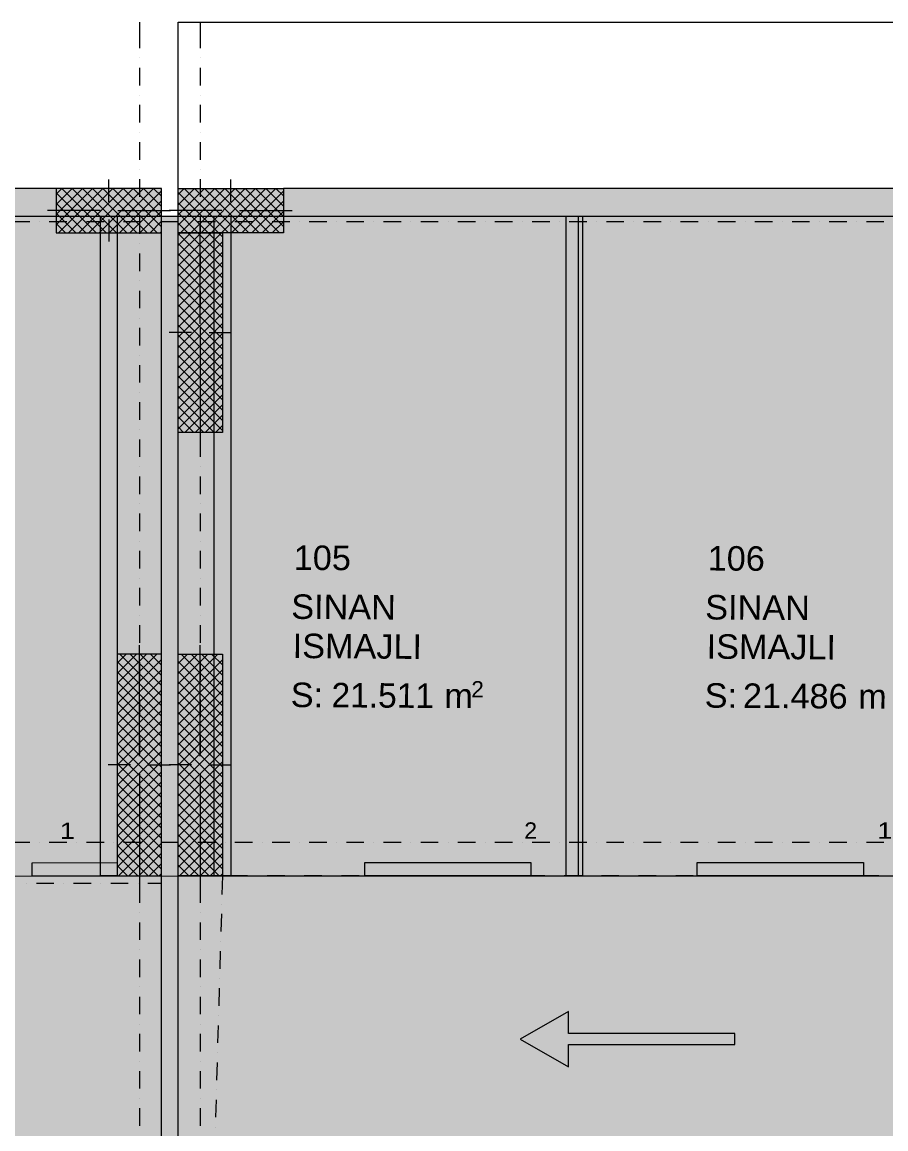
# Model space of a CAD drawing. Header units: centimetres. Extents: x -6805 to 4309, y -7338 to 617.
# Drawn here: x -589 to 192, y -537 to 462 of the extents above; entities that cross this region are included whole.
import ezdxf

# ---------------------------------------------------------------- set-up
doc = ezdxf.new("R2010")
doc.units = ezdxf.units.CM
for name, color, linetype, true_color in [('PDF_ - rruga_ndarjet anesore', 7, 'Continuous', 0x7f7f7f), ('PDF_ - SHENJAT_RRUGA', 7, 'Continuous', 0x7f7f7f), ('PDF_065 Möbel Einrichtung', 7, 'Continuous', 0x7f7f7f), ('PDF_A - Akset', 7, 'Continuous', 0xfd4435), ('PDF_A - Pllaka Themel', 7, 'Continuous', 0x7f7f7f), ('PDF_A -Polyline', 7, 'Continuous', 0x7f7f7f)]:
    doc.layers.add(name, color=color, linetype=linetype, true_color=true_color)
for name, color, linetype in [('PDF_- GARAZHE', 7, 'Continuous'), ('PDF_A - Fill Zone', 7, 'Continuous'), ('PDF_A - Muret', 7, 'Continuous'), ('PDF_A - Shtyllat', 7, 'Continuous')]:
    doc.layers.add(name, color=color, linetype=linetype)
doc.styles.add('PDF Arial', font='')
doc.styles.get('PDF Arial').set_extended_font_data('Arial')

msp = doc.modelspace()

# ---------------------------------------------------------------- hatches: boundary and pattern name
at = {"layer": 'PDF_ - SHENJAT_RRUGA', "true_color": 0xffffff, "transparency": 33554559}
msp.add_hatch(color=7, dxfattribs=at).paths.add_polyline_path([(-138.67, -455.59), (-95.17, -430.57), (-95.17, -450.59), (54.95, -450.59), (54.95, -460.59), (-95.17, -460.59), (-95.17, -480.62)])
at = {"layer": 'PDF_A - Fill Zone', "true_color": 0x93a0c6, "transparency": 33554559}
for points in [[(-462.67, -828.73), (-1883.87, -828.73), (-1883.87, -1589.37), (-2414.31, -1589.37), (-2414.31, -828.73), (-2919.73, -828.73), (-2919.73, -308.22), (-462.67, -308.22)], [(-447.66, -308.22), (916.94, -308.22), (916.94, -1306.84), (921.31, -1326.37), (872.49, -1337.33), (1189.12, -2748.46), (667.5, -2865.5), (356.01, -1477.32), (320.99, -1485.18), (248.37, -1161.51), (-99.87, -1161.51), (-99.87, -1589.37), (-447.66, -1589.37)]]:
    msp.add_hatch(color=253, dxfattribs=at).paths.add_polyline_path(points)
at = {"layer": 'PDF_A - Pllaka Themel', "true_color": 0xd5d5d5, "transparency": 33554559}
h = msp.add_hatch(color=254, dxfattribs=at)
h.paths.add_polyline_path([(-5581.92, -878.77), (-5581.92, -838.74), (-5656.99, -838.74), (-5656.99, -378.27), (-5641.97, -378.27), (-5641.97, 287.29), (-2884.66, 287.29), (-432.6, 287.29), (-419.79, 287.29), (978.3, 287.29), (978.3, -308.22), (1644.1, -308.22), (1644.1, -1142.36), (931.04, -1302.36), (1552.22, -1164.4), (1863.25, -2555.08), (1863.27, -2555.07), (2158.71, -3867.26), (2155.22, -3868.03), (2646.93, -6059.23), (2017.8, -6200.41), (2017.67, -6199.86), (-1597.03, -7011.01), (-1702.67, -6540.31), (-1846.28, -6572.52), (-1976.98, -6060.13), (-1982.53, -5964.43), (-1838.96, -5932.29), (-2055.74, -4966.25), (-2419.29, -4966.25), (-2929.7, -4966.25), (-2929.7, -2144.79), (-2909.68, -2144.79), (-2904.73, -1595.67), (-4731.2, -1619.36), (-4671.15, -1619.36), (-4671.15, -2159.83), (-5099.03, -2159.81), (-5102.54, -2159.76), (-5106.05, -2159.61), (-5109.55, -2159.37), (-5113.04, -2159.02), (-5116.52, -2158.59), (-5119.99, -2158.04), (-5123.44, -2157.41), (-5126.87, -2156.67), (-5130.27, -2155.85), (-5133.66, -2154.92), (-5137.02, -2153.9), (-5140.35, -2152.79), (-5143.64, -2151.59), (-5146.9, -2150.29), (-5150.13, -2148.9), (-5153.31, -2147.42), (-5156.45, -2145.85), (-5159.54, -2144.2), (-5162.59, -2142.46), (-5165.59, -2140.63), (-5168.53, -2138.72), (-5171.42, -2136.74), (-5174.26, -2134.66), (-5177.03, -2132.51), (-5179.74, -2130.29), (-5182.39, -2127.99), (-5184.97, -2125.61), (-5187.49, -2123.17), (-5189.94, -2120.65), (-5192.31, -2118.06), (-5194.61, -2115.42), (-5196.84, -2112.71), (-5198.99, -2109.93), (-5201.06, -2107.1), (-5203.05, -2104.21), (-5204.96, -2101.26), (-5206.78, -2098.27), (-5208.52, -2095.21), (-5210.18, -2092.12), (-5211.74, -2088.99), (-5213.22, -2085.8), (-5214.61, -2082.58), (-5215.9, -2079.32), (-5217.11, -2076.02), (-5218.22, -2072.69), (-5219.24, -2069.33), (-5220.16, -2065.95), (-5220.99, -2062.55), (-5221.72, -2059.11), (-5222.36, -2055.66), (-5222.9, -2052.19), (-5223.34, -2048.71), (-5223.69, -2045.22), (-5223.93, -2041.71), (-5224.08, -2038.21), (-5224.13, -2034.71), (-5224.12, -1589.37), (-5276.67, -1564.36), (-5842.14, -1564.36), (-5842.14, -878.77)])
h.paths.add_polyline_path([(-1884.8, -2746.4), (-1725.78, -2754.1), (-263.28, -2617.91), (-272.05, -2578.85), (-296.78, -2580.25), (-343.47, -2075.77), (-1348.13, -2129.78), (-1534.78, -2147.18), (-1533.4, -2162.02), (-1836.78, -2167.48), (-1836.78, -2147.45), (-1876.81, -2147.45), (-1876.81, -2187.49), (-1531.07, -2187.03), (-1493.33, -2681.24), (-1884.8, -2706.36)])
h.paths.add_polyline_path([(-452.61, -1589.37), (-91.92, -1583.39), (-92.31, -1174.02), (283, -1174.02), (283, -828.73), (-419.79, -828.73), (-427.6, -828.73), (-452.61, -828.73)])
h.paths.add_polyline_path([(413.21, -3713.81), (401.11, -3715.64), (389.02, -3717.55), (376.94, -3719.54), (364.87, -3721.61), (352.83, -3723.77), (340.79, -3726.01), (328.77, -3728.32), (316.77, -3730.71), (304.78, -3733.18)])
at = {"layer": 'PDF_A - Pllaka Themel', "true_color": 0xbfbfbf, "transparency": 33554559}
h = msp.add_hatch(color=9, dxfattribs=at)
h.paths.add_polyline_path([(-5637.01, -378.27), (-5637.01, -315.22), (-447.66, -308.19), (-447.66, -308.22), (963.52, -308.22), (963.52, -763.68), (936, -763.68), (936, -863.76), (963.52, -863.76), (964.76, -1337.14), (925.69, -1345.91), (892.3, -1353.4), (988.45, -1782.56), (1104.37, -2300.85), (1195.01, -2706.12), (1170.59, -2711.59), (1193.36, -2813.05), (1455.74, -3983.06), (1827.47, -5638.02), (1828.36, -5640.74), (1829.15, -5643.5), (1829.85, -5646.27), (1830.45, -5649.07), (1830.96, -5651.88), (1831.36, -5654.72), (1831.66, -5657.56), (1831.87, -5660.41), (1831.97, -5663.28), (1831.97, -5666.14), (1831.89, -5669), (1831.69, -5671.85), (1831.39, -5674.7), (1831, -5677.54), (1830.51, -5680.35), (1829.92, -5683.16), (1829.24, -5685.93), (1828.46, -5688.68), (1827.57, -5691.41), (1826.6, -5694.1), (1825.54, -5696.75), (1824.38, -5699.37), (1823.12, -5701.94), (1821.78, -5704.47), (1820.36, -5706.95), (1818.84, -5709.39), (1817.26, -5711.76), (1815.57, -5714.08), (1813.81, -5716.34), (1811.98, -5718.54), (1810.07, -5720.67), (1808.09, -5722.73), (1806.03, -5724.72), (1803.91, -5726.64), (1801.72, -5728.48), (1799.47, -5730.25), (1797.16, -5731.93), (1794.79, -5733.54), (1792.36, -5735.06), (1789.88, -5736.5), (1787.36, -5737.84), (1784.8, -5739.1), (1782.18, -5740.27), (1779.53, -5741.34), (1776.84, -5742.32), (-1865.84, -6559.76), (-1972.03, -6060.13), (1187.39, -5351.16), (1189.51, -5350.66), (1191.61, -5350.07), (1193.68, -5349.39), (1195.73, -5348.62), (1197.73, -5347.75), (1199.69, -5346.8), (1201.61, -5345.77), (1203.49, -5344.64), (1205.3, -5343.44), (1207.07, -5342.15), (1208.77, -5340.79), (1210.42, -5339.35), (1212, -5337.85), (1213.51, -5336.27), (1214.94, -5334.62), (1216.3, -5332.92), (1217.59, -5331.15), (1218.79, -5329.34), (1219.92, -5327.46), (1220.96, -5325.54), (1221.91, -5323.58), (1222.78, -5321.58), (1223.55, -5319.53), (1224.23, -5317.46), (1224.82, -5315.36), (1225.32, -5313.24), (1225.72, -5311.09), (1226.02, -5308.93), (1226.23, -5306.75), (1226.34, -5304.58), (1226.35, -5302.4), (1226.28, -5300.21), (1226.1, -5298.04), (1225.82, -5295.88), (1225.45, -5293.73), (1224.97, -5291.59), (967.71, -4147.99), (967.16, -4145.82), (966.5, -4143.68), (965.76, -4141.58), (964.92, -4139.51), (963.99, -4137.47), (962.97, -4135.49), (961.86, -4133.55), (960.67, -4131.65), (959.39, -4129.82), (958.04, -4128.05), (956.6, -4126.34), (955.09, -4124.68), (953.5, -4123.11), (951.86, -4121.6), (950.14, -4120.18), (948.36, -4118.82), (946.52, -4117.55), (944.63, -4116.36), (942.68, -4115.26), (940.7, -4114.24), (938.66, -4113.31), (936.59, -4112.48), (934.48, -4111.74), (932.34, -4111.1), (930.17, -4110.55), (927.98, -4110.1), (925.78, -4109.75), (923.56, -4109.49), (921.33, -4109.34), (919.09, -4109.28), (916.86, -4109.32), (914.63, -4109.47), (912.41, -4109.71), (910.2, -4110.05), (908.01, -4110.49), (526.4, -4196.13), (467.81, -4209.28), (455.58, -4213.1), (443.37, -4217.02), (431.2, -4221.04), (419.06, -4225.14), (406.95, -4229.34), (394.87, -4233.64), (382.82, -4238.02), (370.82, -4242.51), (358.84, -4247.08), (346.9, -4251.74), (335, -4256.5), (323.13, -4261.35), (311.3, -4266.29), (299.52, -4271.32), (287.76, -4276.44), (276.06, -4281.65), (264.38, -4286.96), (252.76, -4292.35), (241.17, -4297.83), (229.62, -4303.41), (218.13, -4309.06), (206.67, -4314.81), (195.26, -4320.65), (183.89, -4326.58), (172.57, -4332.6), (161.3, -4338.69), (150.07, -4344.88), (138.9, -4351.16), (127.76, -4357.52), (116.69, -4363.96), (105.66, -4370.49), (94.67, -4377.1), (83.75, -4383.8), (72.87, -4390.59), (62.05, -4397.46), (51.28, -4404.41), (40.57, -4411.44), (29.91, -4418.56), (19.3, -4425.76), (8.75, -4433.04), (-1.74, -4440.41), (-13.44, -4447.77), (-25.18, -4455.07), (-36.98, -4462.26), (-48.83, -4469.39), (-60.73, -4476.42), (-72.67, -4483.38), (-84.67, -4490.25), (-96.72, -4497.03), (-108.81, -4503.72), (-120.96, -4510.33), (-133.14, -4516.85), (-145.38, -4523.29), (-157.66, -4529.64), (-169.99, -4535.9), (-182.35, -4542.07), (-194.77, -4548.16), (-207.22, -4554.16), (-219.72, -4560.06), (-232.26, -4565.88), (-244.84, -4571.62), (-257.46, -4577.25), (-270.12, -4582.81), (-282.82, -4588.26), (-295.56, -4593.64), (-308.33, -4598.91), (-321.15, -4604.1), (-333.99, -4609.2), (-346.88, -4614.21), (-359.81, -4619.12), (-372.76, -4623.95), (-385.74, -4628.67), (-398.77, -4633.31), (-411.82, -4637.86), (-424.92, -4642.31), (-438.03, -4646.67), (-451.18, -4650.93), (-464.37, -4655.11), (-477.57, -4659.18), (-490.81, -4663.17), (-2040.76, -5010.98), (-2050.79, -4966.25), (-2414.34, -4966.25), (-2414.34, -4749.36), (-2414.57, -2387.78), (-2414.58, -2276.48), (-2415.05, -2272.78), (-2415.63, -2269.1), (-2416.31, -2265.43), (-2417.08, -2261.78), (-2417.93, -2258.14), (-2418.89, -2254.54), (-2419.94, -2250.96), (-2421.09, -2247.41), (-2422.32, -2243.88), (-2423.65, -2240.39), (-2425.06, -2236.94), (-2426.57, -2233.53), (-2428.15, -2230.15), (-2429.84, -2226.82), (-2431.6, -2223.53), (-2433.45, -2220.29), (-2435.38, -2217.11), (-2437.39, -2213.97), (-2439.5, -2210.88), (-2441.67, -2207.85), (-2443.93, -2204.87), (-2446.26, -2201.96), (-2448.66, -2199.11), (-2451.13, -2196.32), (-2453.69, -2193.59), (-2456.31, -2190.94), (-2459, -2188.35), (-2461.74, -2185.84), (-2464.57, -2183.38), (-2467.45, -2181.02), (-2470.39, -2178.72), (-2473.38, -2176.5), (-2476.44, -2174.36), (-2479.55, -2172.3), (-2482.72, -2170.32), (-2485.93, -2168.43), (-2489.19, -2166.61), (-2492.5, -2164.89), (-2495.85, -2163.24), (-2499.24, -2161.69), (-2502.68, -2160.23), (-2506.15, -2158.85), (-2509.65, -2157.57), (-2513.18, -2156.38), (-2904.72, -2164.81), (-2899.72, -1589.37), (-2414.31, -1589.37), (-2414.31, -828.73), (-4726.25, -828.73), (-4726.25, -1619.36), (-5219.16, -1619.35), (-5219.16, -2036.14), (-5219.17, -2034.71), (-5219.16, -1589.37), (-5271.71, -1564.36), (-5253.39, -1564.36), (-5253.39, -878.77), (-5576.97, -878.77), (-5576.97, -838.74), (-5652.02, -838.74), (-5652.02, -378.27)])
h.paths.add_polyline_path([(-1883.87, -1589.37), (-1863.84, -1589.37), (-1863.84, -1634.38), (-1863.88, -1634.38), (-1863.88, -2147.18), (-1836.55, -2147.45), (-1871.85, -2147.45), (-1871.85, -2187.49), (-1831.82, -2187.43), (-1831.82, -2147.5), (-1529.51, -2150.6), (-1526.54, -2182.48), (-1488.38, -2681.24), (-1718.52, -2706.37), (-1879.85, -2706.36), (-1879.85, -2746.4), (-1720.83, -2754.1), (-221.28, -2598.22), (-135.83, -2979.09), (-1425.42, -3268.45), (-1880.43, -3268.45), (-1873.52, -4356.82), (-1873.76, -4358.94), (-1873.89, -4361.07), (-1873.93, -4363.2), (-1873.88, -4365.33), (-1873.71, -4367.46), (-1873.46, -4369.58), (-1873.11, -4371.68), (-1872.67, -4373.76), (-1872.13, -4375.84), (-1871.5, -4377.87), (-1870.77, -4379.88), (-1869.95, -4381.85), (-1869.05, -4383.78), (-1868.06, -4385.67), (-1866.97, -4387.5), (-1865.81, -4389.3), (-1864.58, -4391.03), (-1863.26, -4392.71), (-1861.87, -4394.32), (-1860.39, -4395.87), (-1858.86, -4397.35), (-1857.26, -4398.76), (-1855.59, -4400.1), (-1853.87, -4401.36), (-1852.09, -4402.54), (-1850.27, -4403.63), (-1848.39, -4404.64), (-1846.46, -4405.56), (-1844.51, -4406.4), (-1842.5, -4407.15), (-1840.47, -4407.79), (-1838.41, -4408.35), (-1836.33, -4408.82), (-1834.23, -4409.19), (-1832.12, -4409.47), (-1829.99, -4409.65), (-1827.86, -4409.72), (-1825.73, -4409.7), (-1823.6, -4409.59), (-1821.48, -4409.38), (-1819.37, -4409.07), (-657.92, -4148.44), (-657.8, -4148.96), (-640.87, -4142.08), (-623.98, -4135.12), (-607.12, -4128.08), (-590.3, -4120.94), (-573.52, -4113.7), (-556.78, -4106.38), (-540.08, -4098.97), (-523.41, -4091.48), (-506.79, -4083.89), (-490.21, -4076.22), (-473.66, -4068.46), (-457.17, -4060.61), (-440.7, -4052.67), (-424.29, -4044.65), (-407.92, -4036.54), (-391.58, -4028.34), (-375.3, -4020.05), (-359.06, -4011.68), (-342.86, -4003.22), (-326.71, -3994.68), (-310.6, -3986.05), (-294.54, -3977.33), (-278.53, -3968.52), (-262.57, -3959.64), (-246.65, -3950.67), (-230.77, -3941.62), (-214.95, -3932.48), (-199.18, -3923.26), (-183.46, -3913.95), (-171.76, -3907.67), (-160.01, -3901.48), (-148.21, -3895.39), (-136.38, -3889.37), (-124.5, -3883.45), (-112.58, -3877.6), (-100.62, -3871.85), (-88.61, -3866.18), (-76.56, -3860.6), (-64.48, -3855.1), (-52.35, -3849.7), (-40.19, -3844.39), (-27.98, -3839.16), (-15.74, -3834.02), (-3.46, -3828.97), (8.86, -3824), (21.21, -3819.14), (33.59, -3814.35), (46.01, -3809.67), (58.47, -3805.06), (70.95, -3800.56), (83.47, -3796.14), (96.03, -3791.81), (108.6, -3787.57), (121.22, -3783.42), (133.86, -3779.37), (146.53, -3775.41), (159.23, -3771.54), (171.96, -3767.76), (184.72, -3764.08), (197.49, -3760.49), (210.3, -3756.99), (223.14, -3753.59), (235.99, -3750.28), (248.88, -3747.06), (261.78, -3743.94), (274.7, -3740.9), (287.65, -3737.97), (300.62, -3735.12), (313.61, -3732.38), (326.61, -3729.72), (339.65, -3727.16), (352.69, -3724.7), (365.76, -3722.33), (378.83, -3720.06), (391.93, -3717.88), (405.04, -3715.79), (418.17, -3713.81), (787.26, -3630.98), (789.38, -3630.46), (791.47, -3629.84), (793.53, -3629.14), (795.57, -3628.34), (797.56, -3627.45), (799.52, -3626.48), (801.42, -3625.43), (803.29, -3624.3), (805.1, -3623.08), (806.86, -3621.79), (808.55, -3620.42), (810.19, -3618.97), (811.77, -3617.46), (813.27, -3615.88), (814.71, -3614.24), (816.07, -3612.54), (817.36, -3610.77), (818.57, -3608.95), (819.69, -3607.09), (820.73, -3605.17), (821.69, -3603.21), (822.57, -3601.21), (823.36, -3599.18), (824.06, -3597.11), (824.66, -3595.01), (825.17, -3592.89), (825.6, -3590.75), (825.93, -3588.6), (826.16, -3586.43), (826.3, -3584.25), (826.34, -3582.06), (826.3, -3579.89), (826.14, -3577.71), (825.91, -3575.54), (825.57, -3573.38), (825.14, -3571.24), (681.41, -2927.91), (734.37, -2916.03), (711.61, -2814.58), (658.74, -2826.44), (287.95, -1174.02), (287.95, -828.73), (-447.66, -828.73), (-1883.87, -828.73)])

# ---------------------------------------------------------------- linework, layer by layer
at = {"layer": 'PDF_ - rruga_ndarjet anesore', "lineweight": 0}
for points in [[(-579.39, -296.36), (-502.7, -296.26)], [(-579.37, -308.37), (-579.39, -296.36)], [(-502.7, -296.26), (-502.7, -308.27)], [(-279.12, -296.2), (-129, -296.2)], [(-279.12, -308.22), (-279.12, -296.2)], [(-129, -296.2), (-129, -308.22)], [(21.12, -308.22), (21.12, -296.2)], [(21.12, -296.2), (171.25, -296.2)], [(171.25, -296.2), (171.25, -308.22)], [(-502.7, -308.27), (-579.37, -308.37)], [(-129, -308.22), (-279.12, -308.22)], [(171.25, -308.22), (21.12, -308.22)]]:
    msp.add_lwpolyline(points, dxfattribs=at)
at = {"layer": 'PDF_ - rruga_ndarjet anesore', "color": 7, "true_color": 0xffffff, "transparency": 33554559}
for points in [[(-502.7, -296.26), (-502.7, -308.27), (-579.39, -296.36), (-579.37, -308.37)], [(-279.12, -296.2), (-129, -296.2), (-279.12, -308.22), (-129, -308.22)], [(21.13, -308.22), (21.13, -296.2), (171.25, -308.22), (171.25, -296.2)]]:
    msp.add_solid(points, dxfattribs=at)
at = {"layer": 'PDF_ - SHENJAT_RRUGA', "lineweight": 0}
for points in [[(-95.17, -430.57), (-138.67, -455.59)], [(-95.17, -450.59), (-95.17, -430.57)], [(-138.67, -455.59), (-95.17, -480.62)], [(54.95, -450.59), (-95.17, -450.59)], [(54.95, -460.59), (54.95, -450.59)], [(-95.17, -480.62), (-95.17, -460.59)], [(-95.17, -460.59), (54.95, -460.59)]]:
    msp.add_lwpolyline(points, dxfattribs=at)
at = {"layer": 'PDF_- GARAZHE', "color": 254, "true_color": 0xccccff, "transparency": 33554559}
for points in [[(-928.06, -307.99), (-928.06, 282.28), (-462.67, -307.99), (-462.67, 282.28)], [(-447.66, -307.99), (-447.66, 287.99), (-86.11, -307.99), (-86.11, 287.99)], [(-86.11, -307.99), (-86.11, 287.29), (275.45, -307.99), (275.45, 287.29)]]:
    msp.add_solid(points, dxfattribs=at)
at = {"layer": 'PDF_065 Möbel Einrichtung', "lineweight": 0}
for points in [[(-517.86, -308.22), (-517.86, 287.29)], [(-517.86, 287.29), (-502.84, 287.29)], [(-502.84, 287.29), (-502.84, -308.22)], [(-415.13, -308.05), (-415.13, 287.29)], [(-415.13, 287.29), (-400.12, 287.29)], [(-400.12, 287.29), (-400.12, -308.05)], [(-97.37, -308.05), (-97.37, 287.29)], [(-97.37, 287.29), (-82.35, 287.29)], [(-82.35, 287.29), (-82.35, -308.05)], [(-502.84, -308.22), (-517.86, -308.22)], [(-400.12, -308.05), (-415.13, -308.05)], [(-82.35, -308.05), (-97.37, -308.05)]]:
    msp.add_lwpolyline(points, dxfattribs=at)
at = {"layer": 'PDF_065 Möbel Einrichtung', "color": 7, "true_color": 0xffffff, "transparency": 33554559}
for points in [[(-502.84, -308.22), (-517.86, -308.22), (-502.84, 287.29), (-517.86, 287.29)], [(-400.12, -308.05), (-415.13, -308.05), (-400.12, 287.29), (-415.13, 287.29)], [(-82.35, -308.05), (-97.37, -308.05), (-82.35, 287.29), (-97.37, 287.29)]]:
    msp.add_solid(points, dxfattribs=at)
at = {"layer": 'PDF_A - Akset', "lineweight": 0}
for points in [[(-482.69, 462.43), (-482.69, 438.91)], [(-427.65, 462.43), (-427.65, 438.91)], [(-482.69, 430.08), (-482.69, 430.08)], [(-427.65, 430.08), (-427.65, 430.08)], [(-482.69, 421.25), (-482.69, 405.36)], [(-427.65, 421.25), (-427.65, 405.36)], [(-482.69, 396.54), (-482.69, 396.54)], [(-427.65, 396.54), (-427.65, 396.54)], [(-482.69, 387.71), (-482.69, 371.82)], [(-427.65, 387.71), (-427.65, 371.82)], [(-482.69, 363), (-482.69, 363)], [(-427.65, 363), (-427.65, 363)], [(-482.69, 354.17), (-482.69, 338.28)], [(-427.65, 354.17), (-427.65, 338.28)], [(-482.69, 329.45), (-482.69, 329.45)], [(-482.69, 320.63), (-482.69, 304.74)], [(-427.65, 329.45), (-427.65, 329.45)], [(-427.65, 320.63), (-427.65, 304.74)], [(-482.69, 295.91), (-482.69, 295.91)], [(-427.65, 295.91), (-427.65, 295.91)], [(-581.71, 282.28), (-597.6, 282.28)], [(-572.88, 282.28), (-572.88, 282.28)], [(-548.17, 282.28), (-564.06, 282.28)], [(-539.34, 282.28), (-539.34, 282.28)], [(-514.62, 282.28), (-530.51, 282.28)], [(-505.8, 282.28), (-505.8, 282.28)], [(-481.08, 282.28), (-496.97, 282.28)], [(-482.69, 287.08), (-482.69, 271.2)], [(-472.26, 282.28), (-472.26, 282.28)], [(-447.55, 282.28), (-463.43, 282.28)], [(-438.71, 282.28), (-438.71, 282.28)], [(-414, 282.28), (-429.89, 282.28)], [(-427.65, 287.08), (-427.65, 271.2)], [(-405.17, 282.28), (-405.17, 282.28)], [(-380.46, 282.28), (-396.34, 282.28)], [(-371.63, 282.28), (-371.63, 282.28)], [(-346.91, 282.28), (-362.8, 282.28)], [(-338.09, 282.28), (-338.09, 282.28)], [(-313.37, 282.28), (-329.26, 282.28)], [(-304.55, 282.28), (-304.55, 282.28)], [(-279.83, 282.28), (-295.72, 282.28)], [(-271, 282.28), (-271, 282.28)], [(-246.29, 282.28), (-262.18, 282.28)], [(-237.46, 282.28), (-237.46, 282.28)], [(-212.75, 282.28), (-228.63, 282.28)], [(-203.92, 282.28), (-203.92, 282.28)], [(-179.2, 282.28), (-195.09, 282.28)], [(-170.38, 282.28), (-170.38, 282.28)], [(-145.67, 282.28), (-161.55, 282.28)], [(-136.83, 282.28), (-136.83, 282.28)], [(-112.12, 282.28), (-128.01, 282.28)], [(-103.29, 282.28), (-103.29, 282.28)], [(-78.58, 282.28), (-94.47, 282.28)], [(-69.76, 282.28), (-69.76, 282.28)], [(-45.03, 282.28), (-60.92, 282.28)], [(-36.21, 282.28), (-36.21, 282.28)], [(-11.49, 282.28), (-27.38, 282.28)], [(-2.67, 282.28), (-2.67, 282.28)], [(22.04, 282.28), (6.16, 282.28)], [(30.88, 282.28), (30.88, 282.28)], [(55.59, 282.28), (39.7, 282.28)], [(64.42, 282.28), (64.42, 282.28)], [(89.13, 282.28), (73.24, 282.28)], [(97.96, 282.28), (97.96, 282.28)], [(122.68, 282.28), (106.79, 282.28)], [(131.5, 282.28), (131.5, 282.28)], [(156.21, 282.28), (140.32, 282.28)], [(165.04, 282.28), (165.04, 282.28)], [(189.76, 282.28), (173.87, 282.28)], [(-482.69, 262.37), (-482.69, 262.37)], [(-427.65, 262.37), (-427.65, 262.37)], [(-482.69, 253.54), (-482.69, 237.65)], [(-427.65, 253.54), (-427.65, 237.65)], [(-482.69, 228.83), (-482.69, 228.83)], [(-482.69, 220), (-482.69, 204.11)], [(-427.65, 228.83), (-427.65, 228.83)], [(-427.65, 220), (-427.65, 204.11)], [(-482.69, 195.28), (-482.69, 195.28)], [(-427.65, 195.28), (-427.65, 195.28)], [(-482.69, 186.46), (-482.69, 170.57)], [(-427.65, 186.46), (-427.65, 170.57)], [(-482.69, 161.74), (-482.69, 161.74)], [(-427.65, 161.74), (-427.65, 161.74)], [(-482.69, 152.92), (-482.69, 137.03)], [(-427.65, 152.92), (-427.65, 137.03)], [(-482.69, 128.2), (-482.69, 128.2)], [(-427.65, 128.2), (-427.65, 128.2)], [(-482.69, 119.37), (-482.69, 103.49)], [(-427.65, 119.37), (-427.65, 103.49)], [(-482.69, 94.66), (-482.69, 94.66)], [(-427.65, 94.66), (-427.65, 94.66)], [(-482.69, 85.83), (-482.69, 69.94)], [(-427.65, 85.83), (-427.65, 69.94)], [(-482.69, 61.12), (-482.69, 61.12)], [(-427.65, 61.12), (-427.65, 61.12)], [(-482.69, 52.29), (-482.69, 36.4)], [(-427.65, 52.29), (-427.65, 36.4)], [(-482.69, 27.57), (-482.69, 27.57)], [(-427.65, 27.57), (-427.65, 27.57)], [(-482.69, 18.75), (-482.69, 2.86)], [(-427.65, 18.75), (-427.65, 2.86)], [(-482.69, -5.97), (-482.69, -5.97)], [(-427.65, -5.97), (-427.65, -5.97)], [(-482.69, -14.79), (-482.69, -30.68)], [(-427.65, -14.79), (-427.65, -30.68)], [(-482.69, -39.51), (-482.69, -39.51)], [(-427.65, -39.51), (-427.65, -39.51)], [(-482.69, -48.34), (-482.69, -64.23)], [(-427.65, -48.34), (-427.65, -64.23)], [(-482.69, -73.05), (-482.69, -73.05)], [(-427.65, -73.05), (-427.65, -73.05)], [(-482.69, -81.88), (-482.69, -97.77)], [(-427.65, -81.88), (-427.65, -97.77)], [(-482.69, -106.59), (-482.69, -106.59)], [(-427.65, -106.59), (-427.65, -106.59)], [(-482.69, -115.42), (-482.69, -131.31)], [(-427.65, -115.42), (-427.65, -131.31)], [(-482.69, -140.14), (-482.69, -140.14)], [(-482.69, -148.96), (-482.69, -164.85)], [(-427.65, -140.14), (-427.65, -140.14)], [(-427.65, -148.96), (-427.65, -164.85)], [(-482.69, -173.68), (-482.69, -173.68)], [(-427.65, -173.68), (-427.65, -173.68)], [(-482.69, -182.5), (-482.69, -198.39)], [(-427.65, -182.5), (-427.65, -198.39)], [(-482.69, -207.22), (-482.69, -207.22)], [(-427.65, -207.22), (-427.65, -207.22)], [(-482.69, -216.05), (-482.69, -231.93)], [(-427.65, -216.05), (-427.65, -231.93)], [(-482.69, -240.76), (-482.69, -240.76)], [(-482.69, -249.59), (-482.69, -265.48)], [(-427.65, -240.76), (-427.65, -240.76)], [(-427.65, -249.59), (-427.65, -265.48)], [(-581.71, -278.19), (-597.6, -278.19)], [(-572.88, -278.19), (-572.88, -278.19)], [(-548.17, -278.19), (-564.06, -278.19)], [(-539.34, -278.19), (-539.34, -278.19)], [(-514.62, -278.19), (-530.51, -278.19)], [(-505.8, -278.19), (-505.8, -278.19)], [(-481.08, -278.19), (-496.97, -278.19)], [(-482.69, -274.3), (-482.69, -274.3)], [(-472.26, -278.19), (-472.26, -278.19)], [(-447.55, -278.19), (-463.43, -278.19)], [(-438.71, -278.19), (-438.71, -278.19)], [(-414, -278.19), (-429.89, -278.19)], [(-427.65, -274.3), (-427.65, -274.3)], [(-405.17, -278.19), (-405.17, -278.19)], [(-380.46, -278.19), (-396.34, -278.19)], [(-371.63, -278.19), (-371.63, -278.19)], [(-346.91, -278.19), (-362.8, -278.19)], [(-338.09, -278.19), (-338.09, -278.19)], [(-313.37, -278.19), (-329.26, -278.19)], [(-304.55, -278.19), (-304.55, -278.19)], [(-279.83, -278.19), (-295.72, -278.19)], [(-271, -278.19), (-271, -278.19)], [(-246.29, -278.19), (-262.18, -278.19)], [(-237.46, -278.19), (-237.46, -278.19)], [(-212.75, -278.19), (-228.63, -278.19)], [(-203.92, -278.19), (-203.92, -278.19)], [(-179.2, -278.19), (-195.09, -278.19)], [(-170.38, -278.19), (-170.38, -278.19)], [(-145.67, -278.19), (-161.55, -278.19)], [(-136.83, -278.19), (-136.83, -278.19)], [(-112.12, -278.19), (-128.01, -278.19)], [(-103.29, -278.19), (-103.29, -278.19)], [(-78.58, -278.19), (-94.47, -278.19)], [(-69.76, -278.19), (-69.76, -278.19)], [(-45.03, -278.19), (-60.92, -278.19)], [(-36.21, -278.19), (-36.21, -278.19)], [(-11.49, -278.19), (-27.38, -278.19)], [(-2.67, -278.19), (-2.67, -278.19)], [(22.04, -278.19), (6.16, -278.19)], [(30.88, -278.19), (30.88, -278.19)], [(55.59, -278.19), (39.7, -278.19)], [(64.42, -278.19), (64.42, -278.19)], [(89.13, -278.19), (73.24, -278.19)], [(97.96, -278.19), (97.96, -278.19)], [(122.68, -278.19), (106.79, -278.19)], [(131.5, -278.19), (131.5, -278.19)], [(156.21, -278.19), (140.32, -278.19)], [(165.04, -278.19), (165.04, -278.19)], [(189.76, -278.19), (173.87, -278.19)], [(-482.69, -283.13), (-482.69, -299.01)], [(-427.65, -283.13), (-427.65, -299.01)], [(-482.69, -307.85), (-482.69, -307.85)], [(-427.65, -307.85), (-427.65, -307.85)], [(-482.69, -316.67), (-482.69, -332.56)], [(-427.65, -316.67), (-427.65, -332.56)], [(-482.69, -341.39), (-482.69, -341.39)], [(-427.65, -341.39), (-427.65, -341.39)], [(-482.69, -350.22), (-482.69, -366.1)], [(-427.65, -350.22), (-427.65, -366.1)], [(-482.69, -374.93), (-482.69, -374.93)], [(-427.65, -374.93), (-427.65, -374.93)], [(-482.69, -383.76), (-482.69, -399.65)], [(-427.65, -383.76), (-427.65, -399.65)], [(-482.69, -408.47), (-482.69, -408.47)], [(-427.65, -408.47), (-427.65, -408.47)], [(-482.69, -417.3), (-482.69, -433.19)], [(-427.65, -417.3), (-427.65, -433.19)], [(-482.69, -442.01), (-482.69, -442.01)], [(-427.65, -442.01), (-427.65, -442.01)], [(-482.69, -450.84), (-482.69, -466.73)], [(-427.65, -450.84), (-427.65, -466.73)], [(-482.69, -475.56), (-482.69, -475.56)], [(-427.65, -475.56), (-427.65, -475.56)], [(-482.69, -484.38), (-482.69, -500.27)], [(-427.65, -484.38), (-427.65, -500.27)], [(-482.69, -509.1), (-482.69, -509.1)], [(-427.65, -509.1), (-427.65, -509.1)], [(-482.69, -517.93), (-482.69, -533.81)], [(-427.65, -517.93), (-427.65, -533.81)]]:
    msp.add_lwpolyline(points, dxfattribs=at)
at = {"layer": 'PDF_A - Akset', "color": 21, "lineweight": 0, "true_color": 0xff9955}
for points in [[(-407.62, -308.22), (-408.11, -324.95)], [(-384.94, -308.22), (-407.62, -308.22)], [(-376.12, -308.22), (-376.12, -308.22)], [(-351.4, -308.22), (-367.29, -308.22)], [(-342.58, -308.22), (-342.58, -308.22)], [(-317.87, -308.22), (-333.75, -308.22)], [(-309.03, -308.22), (-309.03, -308.22)], [(-284.32, -308.22), (-300.21, -308.22)], [(-275.49, -308.22), (-275.49, -308.22)], [(-250.78, -308.22), (-266.67, -308.22)], [(-241.95, -308.22), (-241.95, -308.22)], [(-217.23, -308.22), (-233.12, -308.22)], [(-208.41, -308.22), (-208.41, -308.22)], [(-183.7, -308.22), (-199.59, -308.22)], [(-174.87, -308.22), (-174.87, -308.22)], [(-150.15, -308.22), (-166.04, -308.22)], [(-141.32, -308.22), (-141.32, -308.22)], [(-116.61, -308.22), (-132.5, -308.22)], [(-107.79, -308.22), (-107.79, -308.22)], [(-83.07, -308.22), (-98.95, -308.22)], [(-74.24, -308.22), (-74.24, -308.22)], [(-49.52, -308.22), (-65.41, -308.22)], [(-40.7, -308.22), (-40.7, -308.22)], [(-15.99, -308.22), (-31.88, -308.22)], [(-7.16, -308.22), (-7.16, -308.22)], [(17.56, -308.22), (1.67, -308.22)], [(26.39, -308.22), (26.39, -308.22)], [(51.1, -308.22), (35.21, -308.22)], [(59.92, -308.22), (59.92, -308.22)], [(84.64, -308.22), (68.76, -308.22)], [(93.47, -308.22), (93.47, -308.22)], [(118.18, -308.22), (102.29, -308.22)], [(127.01, -308.22), (127.01, -308.22)], [(151.72, -308.22), (135.84, -308.22)], [(160.56, -308.22), (160.56, -308.22)], [(185.27, -308.22), (169.38, -308.22)], [(-584.5, -315.22), (-584.5, -315.22)], [(-559.79, -315.22), (-575.68, -315.22)], [(-550.96, -315.22), (-550.96, -315.22)], [(-526.24, -315.22), (-542.13, -315.22)], [(-517.42, -315.22), (-517.42, -315.22)], [(-492.71, -315.22), (-508.6, -315.22)], [(-483.88, -315.22), (-483.88, -315.22)], [(-462.67, -315.22), (-475.05, -315.22)], [(-462.67, -328.36), (-462.67, -315.22)], [(-462.67, -337.18), (-462.67, -337.18)], [(-408.36, -333.78), (-408.36, -333.78)], [(-462.67, -361.9), (-462.67, -346.01)], [(-408.62, -342.6), (-409.08, -358.49)], [(-409.33, -367.31), (-409.33, -367.31)], [(-462.67, -370.72), (-462.67, -370.72)], [(-462.67, -395.44), (-462.67, -379.56)], [(-409.58, -376.13), (-410.05, -392.01)], [(-462.67, -404.27), (-462.67, -404.27)], [(-410.29, -400.84), (-410.29, -400.84)], [(-462.67, -428.98), (-462.67, -413.09)], [(-410.55, -409.66), (-411.01, -425.54)], [(-462.67, -437.81), (-462.67, -437.81)], [(-411.26, -434.36), (-411.26, -434.36)], [(-462.67, -462.52), (-462.67, -446.64)], [(-411.52, -443.18), (-411.98, -459.06)], [(-412.23, -467.89), (-412.23, -467.89)], [(-462.67, -471.35), (-462.67, -471.35)], [(-412.49, -476.71), (-412.95, -492.6)], [(-462.67, -496.07), (-462.67, -480.18)], [(-462.67, -504.89), (-462.67, -504.89)], [(-413.19, -501.42), (-413.19, -501.42)], [(-462.67, -529.61), (-462.67, -513.72)], [(-413.45, -510.24), (-413.91, -526.12)], [(-414.16, -534.95), (-414.16, -534.95)]]:
    msp.add_lwpolyline(points, dxfattribs=at)
at = {"layer": 'PDF_A - Muret', "lineweight": 0}
for points in [[(-557.75, 312.31), (-888.03, 312.31)], [(235.41, 312.31), (-352.58, 312.31)], [(-888.03, 287.29), (-557.75, 287.29)], [(-352.58, 287.29), (235.41, 287.29)]]:
    msp.add_lwpolyline(points, dxfattribs=at)
at = {"layer": 'PDF_A - Muret', "transparency": 33554559}
for points in [[(-557.75, 312.31), (-557.75, 287.29), (-888.03, 312.31), (-888.03, 287.29)], [(235.41, 312.31), (235.41, 287.29), (-352.58, 312.31), (-352.58, 287.29)]]:
    msp.add_solid(points, dxfattribs=at)
at = {"layer": 'PDF_A - Pllaka Themel', "lineweight": 0}
for points in [[(-447.66, 462.43), (1794.23, 462.43)], [(-447.66, -1589.37), (-447.66, 462.43)], [(-462.67, 312.31), (-2919.73, 312.31)], [(-462.67, -1589.37), (-462.67, 312.31)], [(-2884.66, 287.29), (-432.6, 287.29)], [(-432.6, 287.29), (-419.79, 287.29)], [(-419.79, 287.29), (978.3, 287.29)], [(-5637.01, -315.22), (-447.66, -308.19)], [(-447.66, -308.19), (-447.66, -308.22)], [(-447.66, -308.22), (963.52, -308.22)]]:
    msp.add_lwpolyline(points, dxfattribs=at)
at = {"layer": 'PDF_A - Pllaka Themel', "color": 7, "true_color": 0xffffff, "transparency": 33554559}
msp.add_solid([(-2919.73, -1589.37), (-2919.73, 312.31), (-462.67, -1589.37), (-462.67, 312.31)], dxfattribs=at)
at = {"layer": 'PDF_A - Shtyllat', "lineweight": 0}
for points in [[(-510.21, 300.3), (-510.21, 320.31)], [(-400.12, 300.3), (-400.12, 320.31)], [(-557.75, 279.54), (-524.99, 312.31)], [(-557.75, 288.74), (-534.18, 312.31)], [(-557.75, 297.94), (-543.39, 312.31)], [(-557.75, 307.14), (-552.59, 312.31)], [(-557.75, 312.31), (-557.75, 272.27)], [(-462.67, 312.31), (-557.75, 312.31)], [(-555.82, 272.27), (-515.78, 312.31)], [(-512.55, 272.27), (-552.59, 312.31)], [(-546.62, 272.27), (-506.59, 312.31)], [(-503.36, 272.27), (-543.39, 312.31)], [(-537.42, 272.27), (-497.39, 312.31)], [(-494.15, 272.27), (-534.18, 312.31)], [(-528.22, 272.27), (-488.18, 312.31)], [(-484.95, 272.27), (-524.99, 312.31)], [(-519.02, 272.27), (-478.99, 312.31)], [(-475.76, 272.27), (-515.78, 312.31)], [(-509.82, 272.27), (-469.78, 312.31)], [(-466.55, 272.27), (-506.59, 312.31)], [(-500.62, 272.27), (-462.67, 310.22)], [(-462.67, 277.59), (-497.39, 312.31)], [(-462.67, 286.79), (-488.18, 312.31)], [(-462.67, 295.99), (-478.99, 312.31)], [(-462.67, 305.19), (-469.78, 312.31)], [(-462.67, 272.27), (-462.67, 312.31)], [(-447.66, 279.23), (-414.58, 312.31)], [(-447.66, 288.43), (-423.79, 312.31)], [(-447.66, 297.63), (-432.99, 312.31)], [(-447.66, 306.83), (-442.18, 312.31)], [(-447.66, 272.27), (-447.66, 312.31)], [(-447.66, 312.31), (-352.58, 312.31)], [(-445.42, 272.27), (-405.39, 312.31)], [(-402.15, 272.27), (-442.18, 312.31)], [(-436.22, 272.27), (-396.18, 312.31)], [(-392.95, 272.27), (-432.99, 312.31)], [(-427.02, 272.27), (-386.99, 312.31)], [(-383.76, 272.27), (-423.79, 312.31)], [(-417.81, 272.27), (-377.79, 312.31)], [(-374.55, 272.27), (-414.58, 312.31)], [(-408.62, 272.27), (-368.58, 312.31)], [(-365.35, 272.27), (-405.39, 312.31)], [(-399.42, 272.27), (-359.39, 312.31)], [(-356.15, 272.27), (-396.18, 312.31)], [(-390.22, 272.27), (-352.58, 309.91)], [(-352.58, 277.9), (-386.99, 312.31)], [(-352.58, 287.1), (-377.79, 312.31)], [(-352.58, 296.3), (-368.58, 312.31)], [(-352.58, 305.5), (-359.39, 312.31)], [(-352.58, 312.31), (-352.58, 272.27)], [(-521.76, 272.27), (-557.75, 308.27)], [(-491.41, 272.27), (-462.67, 301.02)], [(-411.35, 272.27), (-447.66, 308.58)], [(-381.02, 272.27), (-352.58, 300.71)], [(-518.22, 292.29), (-565.76, 292.29)], [(-530.95, 272.27), (-557.75, 299.07)], [(-540.15, 272.27), (-557.75, 289.87)], [(-510.21, 292.29), (-510.21, 292.29)], [(-502.21, 292.29), (-454.67, 292.29)], [(-482.22, 272.27), (-462.67, 291.82)], [(-408.12, 292.29), (-455.66, 292.29)], [(-420.55, 272.27), (-447.66, 299.38)], [(-429.76, 272.27), (-447.66, 290.18)], [(-400.12, 292.29), (-400.12, 292.29)], [(-392.11, 292.29), (-344.57, 292.29)], [(-371.81, 272.27), (-352.58, 291.51)], [(-549.36, 272.27), (-557.75, 280.67)], [(-510.21, 284.28), (-510.21, 264.27)], [(-473.02, 272.27), (-462.67, 282.62)], [(-438.95, 272.27), (-447.66, 280.98)], [(-427.65, 190.2), (-427.65, 280.28)], [(-400.12, 284.28), (-400.12, 264.27)], [(-362.62, 272.27), (-352.58, 282.31)], [(-557.75, 272.27), (-462.67, 272.27)], [(-463.82, 272.27), (-462.67, 273.42)], [(-447.66, 233.23), (-408.62, 272.27)], [(-447.66, 242.43), (-417.81, 272.27)], [(-447.66, 251.63), (-427.02, 272.27)], [(-447.66, 260.83), (-436.22, 272.27)], [(-447.66, 270.03), (-445.42, 272.27)], [(-447.66, 92.12), (-447.66, 272.27)], [(-447.66, 272.27), (-407.62, 272.27)], [(-352.58, 272.27), (-447.66, 272.27)], [(-407.62, 231.75), (-447.66, 271.78)], [(-407.62, 240.95), (-438.95, 272.27)], [(-407.62, 250.15), (-429.76, 272.27)], [(-407.62, 259.35), (-420.55, 272.27)], [(-407.62, 268.55), (-411.35, 272.27)], [(-407.62, 272.27), (-407.62, 92.12)], [(-353.42, 272.27), (-352.58, 273.11)], [(-447.66, 224.03), (-407.62, 264.07)], [(-407.62, 222.55), (-447.66, 262.58)], [(-447.66, 214.83), (-407.62, 254.87)], [(-407.62, 213.35), (-447.66, 253.38)], [(-447.66, 205.63), (-407.62, 245.67)], [(-407.62, 204.15), (-447.66, 244.18)], [(-447.66, 196.43), (-407.62, 236.47)], [(-407.62, 194.95), (-447.66, 234.98)], [(-447.66, 187.23), (-407.62, 227.27)], [(-407.62, 185.75), (-447.66, 225.78)], [(-447.66, 178.03), (-407.62, 218.07)], [(-407.62, 176.55), (-447.66, 216.58)], [(-447.66, 168.83), (-407.62, 208.87)], [(-407.62, 167.35), (-447.66, 207.38)], [(-447.66, 159.63), (-407.62, 199.66)], [(-407.62, 158.15), (-447.66, 198.18)], [(-447.66, 150.43), (-407.62, 190.47)], [(-435.65, 182.2), (-455.66, 182.2)], [(-407.62, 148.94), (-447.66, 188.98)], [(-447.66, 141.23), (-407.62, 181.26)], [(-427.65, 182.2), (-427.65, 182.2)], [(-419.64, 182.2), (-399.62, 182.2)], [(-407.62, 139.74), (-447.66, 179.78)], [(-447.66, 132.03), (-407.62, 172.07)], [(-407.62, 130.54), (-447.66, 170.58)], [(-427.65, 174.19), (-427.65, 84.12)], [(-447.66, 122.83), (-407.62, 162.87)], [(-407.62, 121.34), (-447.66, 161.38)], [(-447.66, 113.63), (-407.62, 153.66)], [(-407.62, 112.15), (-447.66, 152.18)], [(-447.66, 104.43), (-407.62, 144.46)], [(-407.62, 102.94), (-447.66, 142.98)], [(-447.66, 95.23), (-407.62, 135.26)], [(-407.62, 93.74), (-447.66, 133.78)], [(-415.2, 92.12), (-447.66, 124.58)], [(-441.56, 92.12), (-407.62, 126.06)], [(-424.4, 92.12), (-447.66, 115.38)], [(-432.37, 92.12), (-407.62, 116.86)], [(-433.61, 92.12), (-447.66, 106.18)], [(-423.17, 92.12), (-407.62, 107.67)], [(-442.8, 92.12), (-447.66, 96.98)], [(-407.62, 92.12), (-447.66, 92.12)], [(-413.96, 92.12), (-407.62, 98.46)], [(-502.7, -143.82), (-466.93, -108.05)], [(-502.7, -134.62), (-476.14, -108.05)], [(-502.7, -125.42), (-485.33, -108.05)], [(-502.7, -116.22), (-494.53, -108.05)], [(-462.67, -108.05), (-502.7, -108.05)], [(-502.7, -108.05), (-502.7, -308.22)], [(-462.67, -145.61), (-500.24, -108.05)], [(-462.67, -136.41), (-491.03, -108.05)], [(-482.69, -200.12), (-482.69, -100.04)], [(-462.67, -127.21), (-481.84, -108.05)], [(-462.67, -118.01), (-472.64, -108.05)], [(-462.67, -108.81), (-463.44, -108.05)], [(-462.67, -308.22), (-462.67, -108.05)], [(-447.66, -143.97), (-411.73, -108.05)], [(-447.66, -134.77), (-420.93, -108.05)], [(-447.66, -125.57), (-430.14, -108.05)], [(-447.66, -116.37), (-439.33, -108.05)], [(-447.66, -308.22), (-447.66, -108.05)], [(-447.66, -108.05), (-407.62, -108.05)], [(-407.62, -145.46), (-445.04, -108.05)], [(-407.62, -136.26), (-435.84, -108.05)], [(-427.65, -200.12), (-427.65, -100.04)], [(-407.62, -127.06), (-426.64, -108.05)], [(-407.62, -117.86), (-417.43, -108.05)], [(-407.62, -108.66), (-408.24, -108.05)], [(-407.62, -108.05), (-407.62, -308.22)], [(-502.7, -153.02), (-462.67, -112.98)], [(-462.67, -154.81), (-502.7, -114.78)], [(-447.66, -153.17), (-407.62, -113.14)], [(-407.62, -154.66), (-447.66, -114.63)], [(-502.7, -162.22), (-462.67, -122.18)], [(-462.67, -164.01), (-502.7, -123.98)], [(-447.66, -162.37), (-407.62, -122.34)], [(-407.62, -163.86), (-447.66, -123.83)], [(-502.7, -171.42), (-462.67, -131.38)], [(-462.67, -173.21), (-502.7, -133.18)], [(-447.66, -171.57), (-407.62, -131.54)], [(-407.62, -173.06), (-447.66, -133.02)], [(-502.7, -180.62), (-462.67, -140.58)], [(-462.67, -182.41), (-502.7, -142.38)], [(-502.7, -189.82), (-462.67, -149.78)], [(-447.66, -180.77), (-407.62, -140.74)], [(-407.62, -182.26), (-447.66, -142.23)], [(-462.67, -191.61), (-502.7, -151.58)], [(-502.7, -199.02), (-462.67, -158.98)], [(-447.66, -189.97), (-407.62, -149.94)], [(-407.62, -191.46), (-447.66, -151.43)], [(-447.66, -199.17), (-407.62, -159.14)], [(-462.67, -200.81), (-502.7, -160.78)], [(-502.7, -208.22), (-462.67, -168.18)], [(-407.62, -200.66), (-447.66, -160.63)], [(-447.66, -208.37), (-407.62, -168.34)], [(-407.62, -209.86), (-447.66, -169.83)], [(-462.67, -210.01), (-502.7, -169.98)], [(-502.7, -217.42), (-462.67, -177.38)], [(-462.67, -219.21), (-502.7, -179.18)], [(-447.66, -217.57), (-407.62, -177.54)], [(-407.62, -219.06), (-447.66, -179.03)], [(-502.7, -226.62), (-462.67, -186.58)], [(-462.67, -228.41), (-502.7, -188.38)], [(-447.66, -226.77), (-407.62, -186.74)], [(-407.62, -228.26), (-447.66, -188.23)], [(-502.7, -235.82), (-462.67, -195.79)], [(-462.67, -237.61), (-502.7, -197.58)], [(-447.66, -235.97), (-407.62, -195.94)], [(-407.62, -237.46), (-447.66, -197.43)], [(-490.69, -208.13), (-510.72, -208.13)], [(-502.7, -245.02), (-462.67, -204.99)], [(-462.67, -246.81), (-502.7, -206.78)], [(-482.69, -208.13), (-482.69, -208.13)], [(-474.68, -208.13), (-454.67, -208.13)], [(-435.65, -208.13), (-455.66, -208.13)], [(-447.66, -245.17), (-407.62, -205.14)], [(-407.62, -246.66), (-447.66, -206.63)], [(-427.65, -208.13), (-427.65, -208.13)], [(-419.64, -208.13), (-399.62, -208.13)], [(-502.7, -254.22), (-462.67, -214.18)], [(-462.67, -256.02), (-502.7, -215.98)], [(-482.69, -216.14), (-482.69, -316.22)], [(-447.66, -254.37), (-407.62, -214.34)], [(-407.62, -255.86), (-447.66, -215.83)], [(-427.65, -216.14), (-427.65, -316.22)], [(-502.7, -263.42), (-462.67, -223.39)], [(-462.67, -265.21), (-502.7, -225.18)], [(-447.66, -263.57), (-407.62, -223.54)], [(-407.62, -265.06), (-447.66, -225.03)], [(-502.7, -272.62), (-462.67, -232.58)], [(-462.67, -274.41), (-502.7, -234.38)], [(-447.66, -272.77), (-407.62, -232.74)], [(-407.62, -274.26), (-447.66, -234.23)], [(-502.7, -281.82), (-462.67, -241.79)], [(-462.67, -283.61), (-502.7, -243.58)], [(-447.66, -281.97), (-407.62, -241.94)], [(-407.62, -283.46), (-447.66, -243.43)], [(-502.7, -291.02), (-462.67, -250.99)], [(-462.67, -292.82), (-502.7, -252.78)], [(-447.66, -291.17), (-407.62, -251.14)], [(-407.62, -292.66), (-447.66, -252.63)], [(-502.7, -300.22), (-462.67, -260.19)], [(-462.67, -302.02), (-502.7, -261.98)], [(-501.5, -308.22), (-462.67, -269.39)], [(-447.66, -300.37), (-407.62, -260.34)], [(-407.62, -301.86), (-447.66, -261.83)], [(-446.3, -308.22), (-407.62, -269.54)], [(-465.68, -308.22), (-502.7, -271.18)], [(-492.3, -308.22), (-462.67, -278.59)], [(-410.47, -308.22), (-447.66, -271.03)], [(-437.1, -308.22), (-407.62, -278.74)], [(-474.87, -308.22), (-502.7, -280.38)], [(-484.08, -308.22), (-502.7, -289.58)], [(-483.1, -308.22), (-462.67, -287.79)], [(-419.67, -308.22), (-447.66, -280.23)], [(-428.87, -308.22), (-447.66, -289.43)], [(-427.9, -308.22), (-407.62, -287.94)], [(-493.27, -308.22), (-502.7, -298.79)], [(-473.9, -308.22), (-462.67, -296.99)], [(-438.08, -308.22), (-447.66, -298.62)], [(-418.7, -308.22), (-407.62, -297.14)], [(-502.47, -308.22), (-502.7, -307.98)], [(-502.7, -308.22), (-462.67, -308.22)], [(-464.7, -308.22), (-462.67, -306.18)], [(-447.27, -308.22), (-447.66, -307.83)], [(-407.62, -308.22), (-447.66, -308.22)], [(-409.49, -308.22), (-407.62, -306.35)]]:
    msp.add_lwpolyline(points, dxfattribs=at)
at = {"layer": 'PDF_A - Shtyllat', "color": 8, "true_color": 0x7f7f7f, "transparency": 33554559}
for points in [[(-557.75, 312.31), (-462.67, 312.31), (-557.75, 272.27), (-462.67, 272.27)], [(-352.58, 312.31), (-352.58, 272.27), (-447.66, 312.31), (-447.66, 272.27)], [(-407.62, 92.12), (-447.66, 92.12), (-407.62, 272.27), (-447.66, 272.27)], [(-502.7, -308.22), (-502.7, -108.05), (-462.67, -308.22), (-462.67, -108.05)], [(-407.62, -308.22), (-447.66, -308.22), (-407.62, -108.05), (-447.66, -108.05)]]:
    msp.add_solid(points, dxfattribs=at)
at = {"layer": 'PDF_A -Polyline', "lineweight": 0}
for points in [[(-86.11, -308.22), (-86.11, 287.29)], [(-568.43, -308.22), (-536.65, -308.22)], [(-515.47, -308.22), (-502.7, -308.22)], [(-407.62, -308.22), (-391.48, -308.22)], [(-370.29, -308.22), (-338.51, -308.22)], [(-317.32, -308.22), (-285.55, -308.22)], [(-264.36, -308.22), (-232.59, -308.22)], [(-211.41, -308.22), (-179.63, -308.22)], [(-158.45, -308.22), (-126.67, -308.22)], [(-105.49, -308.22), (-73.71, -308.22)], [(-52.52, -308.22), (-20.74, -308.22)], [(0.44, -308.22), (32.22, -308.22)], [(53.4, -308.22), (85.18, -308.22)], [(106.36, -308.22), (138.14, -308.22)], [(159.32, -308.22), (191.1, -308.22)]]:
    msp.add_lwpolyline(points, dxfattribs=at)

# ---------------------------------------------------------------- texts
at = {"layer": 'PDF_- GARAZHE', "attachment_point": 7, "rotation": 359.6, "style": 'PDF Arial'}
for s, insert, char_height in [('\\W1.001956;105', (-343.34, -32.29), 22.1067), ('\\W1.001240;106', (30.52, -32.83), 22.1067), ('\\W1.001542;SINAN', (-345.58, -76.51), 22.1067), ('\\W1.001542;SINAN', (28.28, -77.05), 22.1067), ('\\W1.000592;ISMAJLI', (-344.27, -111.91), 22.1067), ('\\W1.000592;ISMAJLI', (29.59, -112.44), 22.1067), ('\\W1.002323;S:', (-346.05, -156.13), 22.1067), ('\\W0.979293;21.511', (-309.18, -156.36), 22.1067), ('\\W1.000269;m', (-207.32, -156.61), 22.1067), ('\\W1.001521;2', (-182.96, -146.97), 14.5905), ('\\W1.002323;S:', (27.81, -156.67), 22.1067), ('\\W1.000931;21.486', (62.36, -156.88), 22.1067), ('\\W1.000269;m', (166.51, -157.15), 22.1067)]:
    msp.add_mtext(s, dxfattribs=dict(at, insert=insert, char_height=char_height))
at = {"layer": 'PDF_065 Möbel Einrichtung', "char_height": 14.7378, "attachment_point": 7, "style": 'PDF Arial'}
for s, insert in [('\\W1.016485;2', (-135.13, -274.66)), ('\\W1.191871;1', (-554.48, -274.83)), ('\\W1.191871;1', (183.78, -274.66))]:
    msp.add_mtext(s, dxfattribs=dict(at, insert=insert))

doc.saveas('drawing.dxf')
